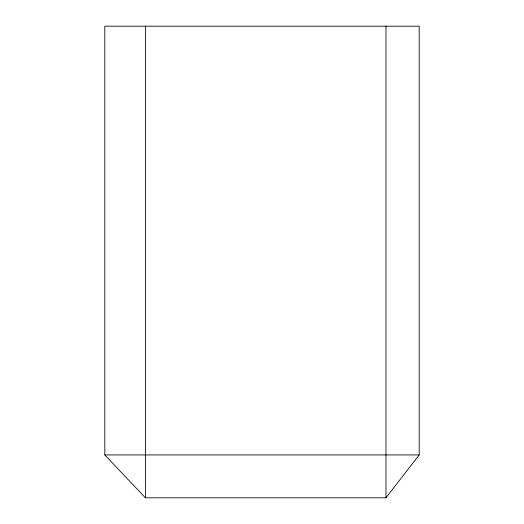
<?xml version="1.0" encoding="UTF-8"?>
<svg xmlns="http://www.w3.org/2000/svg" width="524" height="524" viewBox="0 0 524 524"><rect width="100%" height="100%" fill="white"/><g stroke="black" fill="none" stroke-linecap="round" stroke-linejoin="round"><path stroke-width="0.79" d="M385.972 497.8L419.2 454.93L419.2 26.2L104.8 26.2L104.8 454.93L145.403 497.8L385.972 497.8L385.972 26.2M104.8 454.93L419.2 454.93M145.403 26.2L145.403 497.8"/></g></svg>
